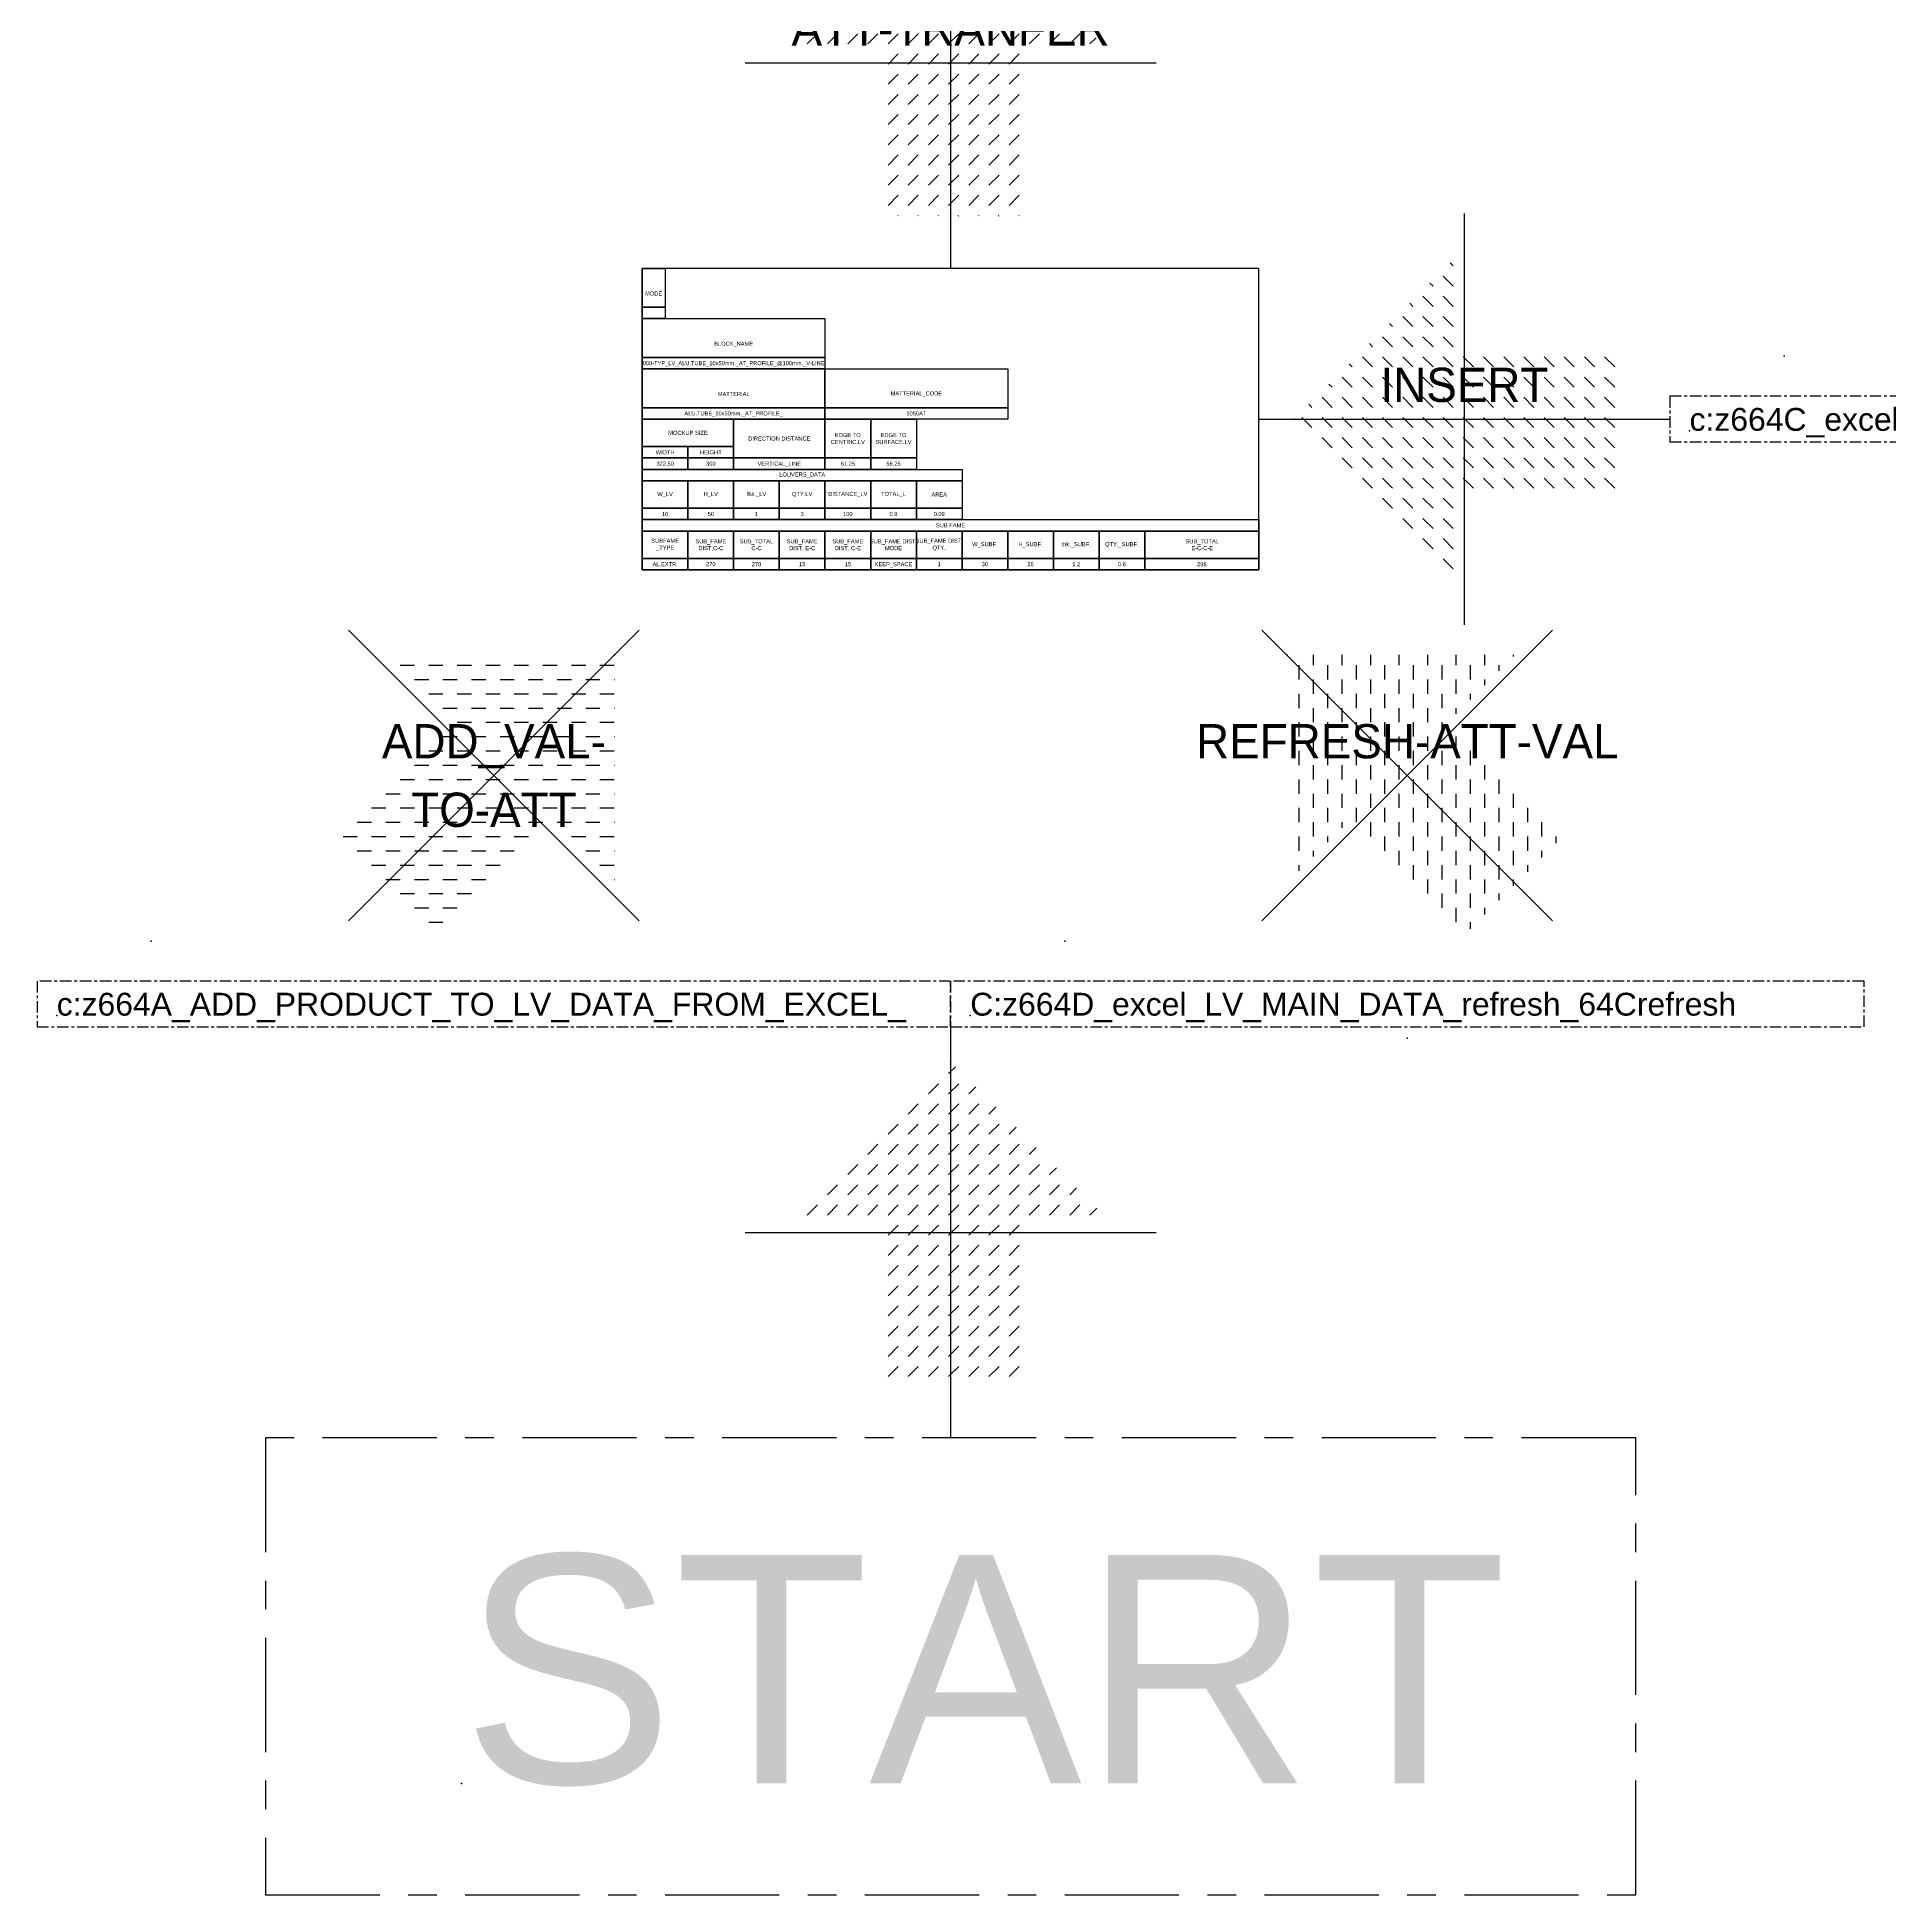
# Model space of a CAD drawing. Header units: millimetres. Extents: x -244126 to 368105, y -173968 to 259060.
# Drawn here: x 235018 to 239074, y 108246 to 112312 of the extents above; entities that cross this region are included whole.
import ezdxf
from ezdxf.enums import TextEntityAlignment as Align

# ---------------------------------------------------------------- set-up
doc = ezdxf.new("R2010")
doc.units = ezdxf.units.MM
doc.header["$MEASUREMENT"] = 0
doc.linetypes.add('005_GG_TA_LINE', pattern=[13.75, 5, -1.25, 1.25, -1.25, 5])
for name, color, linetype in [('000 - H A T C H', 8, 'Continuous'), ('001 - ASCESSORIES', 1, 'Continuous'), ('002 - STRUCTURAL STEEL', 4, 'Continuous'), ('A04_TUBE SERIES', 7, 'Continuous')]:
    doc.layers.add(name, color=color, linetype=linetype)
doc.styles.get("Standard").update_dxf_attribs({"font": 'arial.ttf'})
doc.styles.add('TA', font='Cordia New.ttf', dxfattribs={"height": 4.5})

# ---------------------------------------------------------------- blocks, each defined once
blk = doc.blocks.new('*U560')
at = {"layer": '002 - STRUCTURAL STEEL', "color": 0, "linetype": 'ByBlock'}
blk.add_lwpolyline([(0, 5), (10, 5), (10, 0), (0, 0)], close=True, dxfattribs=at)
blk = doc.blocks.new('*U561')
at = {"layer": '002 - STRUCTURAL STEEL', "color": 0, "linetype": 'ByBlock'}
blk.add_lwpolyline([(0, 17), (10, 17), (10, 0), (0, 0)], close=True, dxfattribs=at)
blk = doc.blocks.new('*U567')
at = {"layer": '002 - STRUCTURAL STEEL', "color": 0, "linetype": 'ByBlock'}
blk.add_lwpolyline([(0, 17), (80, 17), (80, 0), (0, 0)], close=True, dxfattribs=at)
blk = doc.blocks.new('*U4911')
at = {"layer": '002 - STRUCTURAL STEEL', "color": 0, "linetype": 'ByBlock'}
blk.add_lwpolyline([(0, 5), (80, 5), (80, 0), (0, 0)], close=True, dxfattribs=at)
blk = doc.blocks.new('*U568')
at = {"layer": '002 - STRUCTURAL STEEL', "color": 0, "linetype": 'ByBlock'}
blk.add_lwpolyline([(0, 12), (40, 12), (40, 0), (0, 0)], close=True, dxfattribs=at)
blk = doc.blocks.new('*U4914')
at = {"layer": '002 - STRUCTURAL STEEL', "color": 0, "linetype": 'ByBlock'}
blk.add_lwpolyline([(0, 5), (20, 5), (20, 0), (0, 0)], close=True, dxfattribs=at)
blk = doc.blocks.new('*U3045')
at = {"layer": '002 - STRUCTURAL STEEL', "color": 0, "linetype": 'ByBlock'}
blk.add_lwpolyline([(0, 17), (40, 17), (40, 0), (0, 0)], close=True, dxfattribs=at)
blk = doc.blocks.new('*U3044')
at = {"layer": '002 - STRUCTURAL STEEL', "color": 0, "linetype": 'ByBlock'}
blk.add_lwpolyline([(0, 17), (20, 17), (20, 0), (0, 0)], close=True, dxfattribs=at)
blk = doc.blocks.new('*U562')
at = {"layer": '002 - STRUCTURAL STEEL', "color": 0, "linetype": 'ByBlock'}
blk.add_lwpolyline([(0, 12), (20, 12), (20, 0), (0, 0)], close=True, dxfattribs=at)
blk = doc.blocks.new('*U563')
at = {"layer": '002 - STRUCTURAL STEEL', "color": 0, "linetype": 'ByBlock'}
blk.add_lwpolyline([(0, 12), (20, 12), (20, 0), (0, 0)], close=True, dxfattribs=at)
blk = doc.blocks.new('*U564')
at = {"layer": '002 - STRUCTURAL STEEL', "color": 0, "linetype": 'ByBlock'}
blk.add_lwpolyline([(0, 12), (20, 12), (20, 0), (0, 0)], close=True, dxfattribs=at)
blk = doc.blocks.new('*U565')
at = {"layer": '002 - STRUCTURAL STEEL', "color": 0, "linetype": 'ByBlock'}
blk.add_lwpolyline([(0, 5), (270, 5), (270, 0), (0, 0)], close=True, dxfattribs=at)
blk = doc.blocks.new('*U566')
at = {"layer": '002 - STRUCTURAL STEEL', "color": 0, "linetype": 'ByBlock'}
blk.add_lwpolyline([(0, 12), (20, 12), (20, 0), (0, 0)], close=True, dxfattribs=at)
blk = doc.blocks.new('*U570')
at = {"layer": '002 - STRUCTURAL STEEL', "color": 0, "linetype": 'ByBlock'}
blk.add_lwpolyline([(0, 12), (20, 12), (20, 0), (0, 0)], close=True, dxfattribs=at)
blk = doc.blocks.new('*U571')
at = {"layer": '002 - STRUCTURAL STEEL', "color": 0, "linetype": 'ByBlock'}
blk.add_lwpolyline([(0, 12), (20, 12), (20, 0), (0, 0)], close=True, dxfattribs=at)
blk = doc.blocks.new('*U572')
at = {"layer": '002 - STRUCTURAL STEEL', "color": 0, "linetype": 'ByBlock'}
blk.add_lwpolyline([(0, 12), (20, 12), (20, 0), (0, 0)], close=True, dxfattribs=at)
blk = doc.blocks.new('*U573')
at = {"layer": '002 - STRUCTURAL STEEL', "color": 0, "linetype": 'ByBlock'}
blk.add_lwpolyline([(0, 12), (20, 12), (20, 0), (0, 0)], close=True, dxfattribs=at)
blk = doc.blocks.new('*U574')
at = {"layer": '002 - STRUCTURAL STEEL', "color": 0, "linetype": 'ByBlock'}
blk.add_lwpolyline([(0, 12), (20, 12), (20, 0), (0, 0)], close=True, dxfattribs=at)
blk = doc.blocks.new('*U575')
at = {"layer": '002 - STRUCTURAL STEEL', "color": 0, "linetype": 'ByBlock'}
blk.add_lwpolyline([(0, 12), (50, 12), (50, 0), (0, 0)], close=True, dxfattribs=at)
blk = doc.blocks.new('*U4913')
at = {"layer": '002 - STRUCTURAL STEEL', "color": 0, "linetype": 'ByBlock'}
blk.add_lwpolyline([(0, 5), (40, 5), (40, 0), (0, 0)], close=True, dxfattribs=at)
blk = doc.blocks.new('*U569')
at = {"layer": '002 - STRUCTURAL STEEL', "color": 0, "linetype": 'ByBlock'}
blk.add_lwpolyline([(0, 5), (50, 5), (50, 0), (0, 0)], close=True, dxfattribs=at)
blk = doc.blocks.new('*U556')
at = {"layer": '002 - STRUCTURAL STEEL', "color": 0, "linetype": 'ByBlock'}
blk.add_lwpolyline([(0, 12), (20, 12), (20, 0), (0, 0)], close=True, dxfattribs=at)
blk = doc.blocks.new('*U557')
at = {"layer": '002 - STRUCTURAL STEEL', "color": 0, "linetype": 'ByBlock'}
blk.add_lwpolyline([(0, 12), (20, 12), (20, 0), (0, 0)], close=True, dxfattribs=at)
blk = doc.blocks.new('*U558')
at = {"layer": '002 - STRUCTURAL STEEL', "color": 0, "linetype": 'ByBlock'}
blk.add_lwpolyline([(0, 12), (20, 12), (20, 0), (0, 0)], close=True, dxfattribs=at)
blk = doc.blocks.new('*U559')
at = {"layer": '002 - STRUCTURAL STEEL', "color": 0, "linetype": 'ByBlock'}
blk.add_lwpolyline([(0, 12), (20, 12), (20, 0), (0, 0)], close=True, dxfattribs=at)
blk = doc.blocks.new('*U550')
at = {"layer": '002 - STRUCTURAL STEEL', "color": 0, "linetype": 'ByBlock'}
blk.add_lwpolyline([(0, 12), (20, 12), (20, 0), (0, 0)], close=True, dxfattribs=at)
blk = doc.blocks.new('*U551')
at = {"layer": '002 - STRUCTURAL STEEL', "color": 0, "linetype": 'ByBlock'}
blk.add_lwpolyline([(0, 12), (20, 12), (20, 0), (0, 0)], close=True, dxfattribs=at)
blk = doc.blocks.new('*U552')
at = {"layer": '002 - STRUCTURAL STEEL', "color": 0, "linetype": 'ByBlock'}
blk.add_lwpolyline([(0, 12), (20, 12), (20, 0), (0, 0)], close=True, dxfattribs=at)
blk = doc.blocks.new('*U553')
at = {"layer": '002 - STRUCTURAL STEEL', "color": 0, "linetype": 'ByBlock'}
blk.add_lwpolyline([(0, 12), (20, 12), (20, 0), (0, 0)], close=True, dxfattribs=at)
blk = doc.blocks.new('*U554')
at = {"layer": '002 - STRUCTURAL STEEL', "color": 0, "linetype": 'ByBlock'}
blk.add_lwpolyline([(0, 12), (20, 12), (20, 0), (0, 0)], close=True, dxfattribs=at)
blk = doc.blocks.new('*U555')
at = {"layer": '002 - STRUCTURAL STEEL', "color": 0, "linetype": 'ByBlock'}
blk.add_lwpolyline([(0, 5), (140, 5), (140, 0), (0, 0)], close=True, dxfattribs=at)
blk = doc.blocks.new('LV_DATA_FROM_EXCEl')
at = {"color": 0}
for name, p in [('*U561', (0, 115)), ('*U560', (0, 110)), ('*U567', (0, 93)), ('*U4911', (0, 88)), ('*U567', (0, 71)), ('*U567', (80, 71)), ('*U4911', (0, 66)), ('*U568', (0, 54)), ('*U3045', (40, 49)), ('*U4911', (80, 66)), ('*U3044', (80, 49)), ('*U3044', (100, 49)), ('*U4914', (0, 49)), ('*U4914', (0, 44)), ('*U4914', (20, 49)), ('*U4914', (20, 44)), ('*U4913', (40, 44)), ('*U4914', (80, 44)), ('*U4914', (100, 44)), ('*U555', (0, 39)), ('*U556', (0, 27)), ('*U557', (20, 27)), ('*U558', (40, 27)), ('*U559', (60, 27)), ('*U550', (80, 27)), ('*U551', (100, 27)), ('*U552', (120, 27)), ('*U4914', (0, 22)), ('*U4914', (20, 22)), ('*U4914', (40, 22)), ('*U4914', (60, 22)), ('*U4914', (80, 22)), ('*U4914', (100, 22)), ('*U4914', (120, 22)), ('*U565', (0, 17)), ('*U554', (0, 5)), ('*U553', (20, 5)), ('*U562', (40, 5)), ('*U563', (60, 5)), ('*U564', (80, 5)), ('*U566', (100, 5)), ('*U570', (120, 5)), ('*U571', (140, 5)), ('*U572', (160, 5)), ('*U573', (180, 5)), ('*U574', (200, 5)), ('*U575', (220, 5)), ('*U4914', (0, 0)), ('*U4914', (20, 0)), ('*U4914', (40, 0)), ('*U4914', (60, 0)), ('*U4914', (80, 0)), ('*U4914', (100, 0)), ('*U4914', (120, 0)), ('*U4914', (140, 0)), ('*U4914', (160, 0)), ('*U4914', (180, 0)), ('*U4914', (200, 0)), ('*U569', (220, 0))]:
    blk.add_blockref(name, p, dxfattribs=at)
at = {"color": 0, "style": 'TA'}
for s, p in [('MODE', (5, 121)), ('BLOCK_NAME', (40, 99))]:
    blk.add_text(s, height=1.8, dxfattribs=at).set_placement(p, align=Align.MIDDLE_CENTER)
at = {"color": 0}
for s, p in [('MOCKUP SIZE', (20, 60)), ('DIRECTION DISTANCE', (60, 57.5)), ('WIDTH', (10, 51.5)), ('HEIGHT', (30, 51.5))]:
    blk.add_text(s, height=1.8, dxfattribs=at).set_placement(p, align=Align.MIDDLE_CENTER)
at = {"color": 0, "char_height": 1.8, "width": 13.8921, "attachment_point": 5, "style": 'TA'}
for s, insert in [('MATTERIAL', (40, 77)), ('MATTERIAL_CODE', (120, 77))]:
    blk.add_mtext(s, dxfattribs=dict(at, insert=insert))
at = {"color": 0, "char_height": 1.8, "attachment_point": 5}
for s, insert, width in [('EDGE TO CENTRIC.LV', (90, 57.5), 20), ('EDGE TO SURFACE.LV', (110, 57.5), 20), ('LOUVERS_DATA', (70, 41.5), 140), ('W_LV', (10, 33), 20), ('H_LV', (30, 33), 20), ('thk._LV', (50, 33), 20), ('QTY.LV', (70, 33), 20), ('DISTANCE_LV', (90, 33), 20), ('TOTAL_L', (110, 33), 20), ('AREA', (130, 33), 20), ('SUB FAME', (135, 19.5), 200), ('SUBFAME^J_TYPE', (10, 11), 20), ('SUB_FAME DIST.C-C', (30, 11), 20), ('SUB_TOTAL\\PC-C', (50, 11), 20), ('SUB_FAME DIST. E-C', (70, 11), 20), ('SUB_FAME DIST. C-E', (90, 11), 20), ('SUB_FAME DIST.\\PMODE', (110, 11), 20), ('SUB_FAME DIST.\\PQTY.', (130, 11), 20), ('W_SUBF.', (150, 11.01), 20), ('H_SUBF.', (170, 11), 20), ('thk._SUBF.', (190, 11), 20), ('QTY._SUBF.', (210, 11), 20), ('SUB_TOTAL\\PE-C-C-E', (245.18, 11), 49.6483)]:
    blk.add_mtext(s, dxfattribs=dict(at, insert=insert, width=width))
at = {"style": 'TA'}
for tag, p in [('MODE_VALUE', (5, 112.5)), ('BLOCK_NAME_VALUE', (40, 90.5)), ('MATTERIAL_VALUE', (40, 68.5)), ('MATTERIAL_CODE_VALUE', (120, 68.5)), ('DIRECTION DISTANCE_VALUE', (60, 46.5)), ('EDGE TO CENTRIC.LV_VALUE', (90, 46.5)), ('EDGE TO SURFACE.LV_VALUE', (110, 46.5)), ('DISTANCE_LV_VALUE', (90, 24.5)), ('TOTAL_L_VALUE', (110, 24.5)), ('AREA_VALUE', (130, 24.5)), ('SUBFAME^J_TYPE_VALUE', (10, 2.5)), ('SUB_FAME_DIST._QTY._VALUE', (130, 2.5)), ('W_SUBF._VALUE', (150, 2.5)), ('H_SUBF._VALUE', (170, 2.5)), ('THK._SUBF._VALUE', (190, 2.5)), ('QTY._SUBF._VALUE', (210, 2.5)), ('SUB_TOTAL\\PE-C-C-E_VALUE', (245, 2.5))]:
    blk.add_attdef(tag, text='', height=1.8, dxfattribs=at).set_placement(p, align=Align.MIDDLE_CENTER)
at = {"color": 3, "style": 'TA'}
for tag, p in [('WIDTH_VALUE', (10, 46.5)), ('HEIGHT_VALUE', (30, 46.5)), ('W_LV_VALUE', (10, 24.5)), ('H_LV_VALUE', (30, 24.5)), ('THK._LV_VALUE', (50, 24.5)), ('QTY.LV_VALUE', (70, 24.5)), ('SUB_FAME DIST.C-C_VALUE', (30, 2.5))]:
    blk.add_attdef(tag, text='', height=1.8, dxfattribs=at).set_placement(p, align=Align.MIDDLE_CENTER)
at = {"style": 'TA', "flags": 8}
for tag, p in [('SUB_TOTAL\\PC-C_VALUE', (50, 2.5)), ('SUB_FAME DIST. E-C_VALUE', (70, 2.5)), ('SUB_FAME DIST. C-E_VALUE', (90, 2.5)), ('SUB_FAME DIST.\\PMODE_VALUE', (110, 2.5))]:
    blk.add_attdef(tag, text='', height=1.8, dxfattribs=at).set_placement(p, align=Align.MIDDLE_CENTER)
blk = doc.blocks.new('*U4699')
at = {"color": 0, "linetype": '005_GG_TA_LINE'}
blk.add_lwpolyline([(0, 0), (400, 0), (400, 20), (0, 20)], close=True, dxfattribs=at)
for p in [(50, 37.5), (8.58, 4.88)]:
    blk.add_point(p, dxfattribs=at)
blk.add_attdef('NAMEBLK', (8.58, 4.88), '', height=10, dxfattribs=at)
blk = doc.blocks.new('*U4701')
at = {"color": 0, "linetype": '005_GG_TA_LINE'}
blk.add_lwpolyline([(0, 0), (60, 0), (60, 20), (0, 20)], close=True, dxfattribs=at)
for p in [(50, 37.5), (8.582, 4.878)]:
    blk.add_point(p, dxfattribs=at)
blk.add_attdef('NAMEBLK', (8.582, 4.878), '', height=10, dxfattribs=at)
blk = doc.blocks.new('*U4713')
at = {"layer": '000 - H A T C H'}
h = blk.add_hatch(dxfattribs=at)
h.set_pattern_fill('DASH', color=8, scale=250, angle=45)
h.paths.add_polyline_path([(153.6, 19.7), (353.6, 19.7), (0, 373.3), (-353.6, 19.7), (-153.6, 19.7), (-153.6, -335.3), (153.6, -335.3)])
at = {"color": 250}
for p, q in [((0, 450), (0, -450)), ((-450, 0), (450, 0))]:
    blk.add_line(p, q, dxfattribs=at)
at = {"color": 3}
blk.add_point((0, 373.3), dxfattribs=at)
at = {"color": 0, "style": 'TA'}
for tag, p in [('TAG1', (0, 75)), ('TAG2', (0, -75))]:
    blk.add_attdef(tag, text='', height=75, dxfattribs=at).set_placement(p, align=Align.MIDDLE_CENTER)
blk = doc.blocks.new('*U4710')
at = {"layer": '000 - H A T C H'}
h = blk.add_hatch(dxfattribs=at)
h.set_pattern_fill('DASH', color=8, scale=250, angle=-45)
h.paths.add_polyline_path([(19.7, -153.6), (19.7, -353.6), (373.3, 0), (19.7, 353.6), (19.7, 153.6), (-335.3, 153.6), (-335.3, -153.6)])
at = {"color": 250}
for p, q in [((0, 450), (0, -450)), ((450, 0), (-450, 0))]:
    blk.add_line(p, q, dxfattribs=at)
at = {"color": 3}
blk.add_point((373.3, 0), dxfattribs=at)
at = {"color": 0, "style": 'TA'}
for tag, p in [('TAG1', (0, 75)), ('TAG2', (0, -75))]:
    blk.add_attdef(tag, text='', height=75, dxfattribs=at).set_placement(p, align=Align.MIDDLE_CENTER)
blk = doc.blocks.new('*U4711')
at = {"layer": '000 - H A T C H'}
h = blk.add_hatch(dxfattribs=at)
h.set_pattern_fill('DASH', color=8, scale=250, angle=-2.1e-13)
h.paths.add_polyline_path([(122.5, -94.6), (264, -236), (264, 264), (-236, 264), (-94.6, 122.5), (-345.6, -128.5), (-128.5, -345.6)])
at = {"color": 250}
for p, q in [((318.2, 318.2), (-318.2, -318.2)), ((-318.2, 318.2), (318.2, -318.2))]:
    blk.add_line(p, q, dxfattribs=at)
at = {"color": 3}
blk.add_point((264, 264), dxfattribs=at)
at = {"color": 0, "style": 'TA'}
for tag, p in [('TAG1', (0, 75)), ('TAG2', (0, -75))]:
    blk.add_attdef(tag, text='', height=75, dxfattribs=at).set_placement(p, align=Align.MIDDLE_CENTER)
blk = doc.blocks.new('*U4703')
at = {"color": 0, "linetype": '005_GG_TA_LINE'}
blk.add_lwpolyline([(0, 0), (320, 0), (320, 20), (0, 20)], close=True, dxfattribs=at)
for p in [(50, 37.5), (8.58, 4.88)]:
    blk.add_point(p, dxfattribs=at)
blk.add_attdef('NAMEBLK', (8.58, 4.88), '', height=10, dxfattribs=at)
blk = doc.blocks.new('*U4709')
at = {"layer": '000 - H A T C H'}
h = blk.add_hatch(dxfattribs=at)
h.set_pattern_fill('DASH', color=8, scale=250, angle=135)
h.paths.add_polyline_path([(-19.7, 153.6), (-19.7, 353.6), (-373.3, 0), (-19.7, -353.6), (-19.7, -153.6), (335.3, -153.6), (335.3, 153.6)])
at = {"color": 250}
for p, q in [((0, -450), (0, 450)), ((-450, 0), (450, 0))]:
    blk.add_line(p, q, dxfattribs=at)
at = {"color": 3}
blk.add_point((-373.3, 0), dxfattribs=at)
at = {"color": 0, "style": 'TA'}
for tag, p in [('TAG1', (0, 75)), ('TAG2', (0, -75))]:
    blk.add_attdef(tag, text='', height=75, dxfattribs=at).set_placement(p, align=Align.MIDDLE_CENTER)
blk = doc.blocks.new('*U4712')
at = {"layer": '000 - H A T C H'}
h = blk.add_hatch(dxfattribs=at)
h.set_pattern_fill('DASH', color=8, scale=250, angle=90)
h.paths.add_polyline_path([(94.6, 122.5), (236, 264), (-264, 264), (-264, -236), (-122.5, -94.6), (128.5, -345.6), (345.6, -128.5)])
at = {"color": 250}
for p, q in [((-318.2, 318.2), (318.2, -318.2)), ((-318.2, -318.2), (318.2, 318.2))]:
    blk.add_line(p, q, dxfattribs=at)
at = {"color": 3}
blk.add_point((-264, 264), dxfattribs=at)
at = {"color": 0, "style": 'TA'}
for tag, p in [('TAG1', (0, 75)), ('TAG2', (0, -75))]:
    blk.add_attdef(tag, text='', height=75, dxfattribs=at).set_placement(p, align=Align.MIDDLE_CENTER)

msp = doc.modelspace()

# ---------------------------------------------------------------- linework, layer by layer
at = {"color": 250}
msp.add_lwpolyline([(236342.77952, 111146.16209), (237692.77952, 111146.16209), (237692.77952, 111806.16209), (236342.77952, 111806.16209)], close=True, dxfattribs=at)

# ---------------------------------------------------------------- block references
at = {"color": 3}
for name, p, values in [('*U4713', (237017.77952, 112256.16209), {'TAG1': 'ATT-TRANFER'}), ('*U4711', (236017.77952, 110696.16209), {'TAG1': 'ADD_VAL-', 'TAG2': 'TO-ATT'}), ('*U4712', (238017.77952, 110696.16209), {'TAG1': 'REFRESH-ATT-VAL'})]:
    msp.add_blockref(name, p, dxfattribs=at).add_auto_attribs(values)
at = {"color": 2}
msp.add_blockref('*U4709', (238142.77952, 111476.16209), dxfattribs=at).add_auto_attribs({'TAG1': 'INSERT'})
at = {"color": 3, "rotation": 90}
msp.add_blockref('*U4710', (237017.77952, 109696.16209), dxfattribs=at)
at = {"layer": '001 - ASCESSORIES', "color": 2, "linetype": '005_GG_TA_LINE', "xscale": 5, "yscale": 5, "zscale": 5}
msp.add_blockref('*U4703', (238592.77952, 111426.16209), dxfattribs=at).add_auto_attribs({'NAMEBLK': 'c:z664C_excel_LV_MAIN_DATA_to_ATT_CAD'})
at = {"layer": '001 - ASCESSORIES', "color": 3, "linetype": '005_GG_TA_LINE'}
for name, p, xscale, yscale, zscale, values in [('*U4699', (235017.77952, 110146.16209), 5, 5, 5, {'NAMEBLK': 'c:z664A_ADD_PRODUCT_TO_LV_DATA_FROM_EXCEL_'}), ('*U4699', (237017.77952, 110146.16209), 5, 5, 5, {'NAMEBLK': 'C:z664D_excel_LV_MAIN_DATA_refresh_64Crefresh'}), ('*U4701', (235517.77952, 108246.16209), 50, 50, 50, {'NAMEBLK': 'START'})]:
    msp.add_blockref(name, p, dxfattribs=dict(at, xscale=xscale, yscale=yscale, zscale=zscale)).add_auto_attribs(values)
at = {"layer": 'A04_TUBE SERIES', "color": 3}
ref = msp.add_blockref('LV_DATA_FROM_EXCEl', (236342.77952, 111146.16209), dxfattribs=dict(at, xscale=5, yscale=5, zscale=5))
ref.add_attrib('BLOCK_NAME_VALUE', '000-TYP_LV_ALU.TUBE_10x50mm._AT_PROFILE_@100mm._V-LINE', dxfattribs={"layer": '0', "height": 9, "style": 'TA'}).set_placement((236542.77952, 111598.66209), align=Align.MIDDLE_CENTER)
ref.add_attrib('MATTERIAL_VALUE', 'ALU.TUBE_10x50mm._AT_PROFILE_', dxfattribs={"layer": '0', "height": 9, "style": 'TA'}).set_placement((236542.77952, 111488.66209), align=Align.MIDDLE_CENTER)
ref.add_attrib('MATTERIAL_CODE_VALUE', '1050AT', dxfattribs={"layer": '0', "height": 9, "style": 'TA'}).set_placement((236942.77952, 111488.66209), align=Align.MIDDLE_CENTER)
ref.add_attrib('WIDTH_VALUE', '322.50', dxfattribs={"layer": '0', "color": 3, "height": 9, "style": 'TA'}).set_placement((236392.77952, 111378.66209), align=Align.MIDDLE_CENTER)
ref.add_attrib('HEIGHT_VALUE', '300', dxfattribs={"layer": '0', "color": 3, "height": 9, "style": 'TA'}).set_placement((236492.77952, 111378.66209), align=Align.MIDDLE_CENTER)
ref.add_attrib('DIRECTION DISTANCE_VALUE', 'VERTICAL_LINE', dxfattribs={"layer": '0', "height": 9, "style": 'TA'}).set_placement((236642.77952, 111378.66209), align=Align.MIDDLE_CENTER)
ref.add_attrib('EDGE TO CENTRIC.LV_VALUE', '61.25', dxfattribs={"layer": '0', "height": 9, "style": 'TA'}).set_placement((236792.77952, 111378.66209), align=Align.MIDDLE_CENTER)
ref.add_attrib('EDGE TO SURFACE.LV_VALUE', '56.25', dxfattribs={"layer": '0', "height": 9, "style": 'TA'}).set_placement((236892.77952, 111378.66209), align=Align.MIDDLE_CENTER)
ref.add_attrib('W_LV_VALUE', '10', dxfattribs={"layer": '0', "color": 3, "height": 9, "style": 'TA'}).set_placement((236392.77952, 111268.66209), align=Align.MIDDLE_CENTER)
ref.add_attrib('H_LV_VALUE', '50', dxfattribs={"layer": '0', "color": 3, "height": 9, "style": 'TA'}).set_placement((236492.77952, 111268.66209), align=Align.MIDDLE_CENTER)
ref.add_attrib('THK._LV_VALUE', '1', dxfattribs={"layer": '0', "color": 3, "height": 9, "style": 'TA'}).set_placement((236592.77952, 111268.66209), align=Align.MIDDLE_CENTER)
ref.add_attrib('QTY.LV_VALUE', '3', dxfattribs={"layer": '0', "color": 3, "height": 9, "style": 'TA'}).set_placement((236692.77952, 111268.66209), align=Align.MIDDLE_CENTER)
ref.add_attrib('DISTANCE_LV_VALUE', '100', dxfattribs={"layer": '0', "height": 9, "style": 'TA'}).set_placement((236792.77952, 111268.66209), align=Align.MIDDLE_CENTER)
ref.add_attrib('TOTAL_L_VALUE', '0.9', dxfattribs={"layer": '0', "height": 9, "style": 'TA'}).set_placement((236892.77952, 111268.66209), align=Align.MIDDLE_CENTER)
ref.add_attrib('AREA_VALUE', '0.09', dxfattribs={"layer": '0', "height": 9, "style": 'TA'}).set_placement((236992.77952, 111268.66209), align=Align.MIDDLE_CENTER)
ref.add_attrib('SUBFAME^J_TYPE_VALUE', 'AL.EXTR.', dxfattribs={"layer": '0', "height": 9, "style": 'TA'}).set_placement((236392.77952, 111158.66209), align=Align.MIDDLE_CENTER)
ref.add_attrib('SUB_FAME DIST.C-C_VALUE', '270', dxfattribs={"layer": '0', "color": 3, "height": 9, "style": 'TA'}).set_placement((236492.77952, 111158.66209), align=Align.MIDDLE_CENTER)
ref.add_attrib('SUB_TOTAL\\PC-C_VALUE', '270', dxfattribs={"layer": '0', "height": 9, "style": 'TA'}).set_placement((236592.77952, 111158.66209), align=Align.MIDDLE_CENTER)
ref.add_attrib('SUB_FAME DIST. E-C_VALUE', '15', dxfattribs={"layer": '0', "height": 9, "style": 'TA'}).set_placement((236692.77952, 111158.66209), align=Align.MIDDLE_CENTER)
ref.add_attrib('SUB_FAME DIST. C-E_VALUE', '15', dxfattribs={"layer": '0', "height": 9, "style": 'TA'}).set_placement((236792.77952, 111158.66209), align=Align.MIDDLE_CENTER)
ref.add_attrib('SUB_FAME DIST.\\PMODE_VALUE', 'KEEP_SPACE', dxfattribs={"layer": '0', "height": 9, "style": 'TA'}).set_placement((236892.77952, 111158.66209), align=Align.MIDDLE_CENTER)
ref.add_attrib('SUB_FAME_DIST._QTY._VALUE', '1', dxfattribs={"layer": '0', "height": 9, "style": 'TA'}).set_placement((236992.77952, 111158.66209), align=Align.MIDDLE_CENTER)
ref.add_attrib('W_SUBF._VALUE', '30', dxfattribs={"layer": '0', "height": 9, "style": 'TA'}).set_placement((237092.77952, 111158.66209), align=Align.MIDDLE_CENTER)
ref.add_attrib('H_SUBF._VALUE', '26', dxfattribs={"layer": '0', "height": 9, "style": 'TA'}).set_placement((237192.77952, 111158.66209), align=Align.MIDDLE_CENTER)
ref.add_attrib('THK._SUBF._VALUE', '1.2', dxfattribs={"layer": '0', "height": 9, "style": 'TA'}).set_placement((237292.77952, 111158.66209), align=Align.MIDDLE_CENTER)
ref.add_attrib('QTY._SUBF._VALUE', '0.6', dxfattribs={"layer": '0', "height": 9, "style": 'TA'}).set_placement((237392.77952, 111158.66209), align=Align.MIDDLE_CENTER)
ref.add_attrib('SUB_TOTAL\\PE-C-C-E_VALUE', '296', dxfattribs={"layer": '0', "height": 9, "style": 'TA'}).set_placement((237567.77952, 111158.66209), align=Align.MIDDLE_CENTER)

doc.saveas('drawing.dxf')
